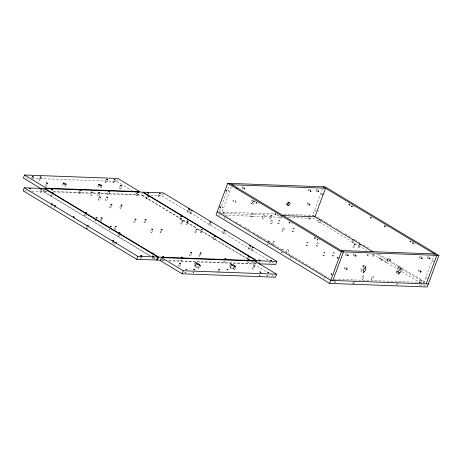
<?xml version="1.0" encoding="UTF-8"?>
<svg xmlns="http://www.w3.org/2000/svg" width="462" height="462" viewBox="0 0 462 462"><rect width="100%" height="100%" fill="white"/><g stroke="black" fill="none" stroke-linecap="round" stroke-linejoin="round"><path stroke-width="0.35" stroke-dasharray="2.31 1.73" d="M258.287 202.76L258.431 203.28L258.951 203.309M334.136 274.33L333.853 274.902M414.784 243.087L415.344 243.699M412.254 241.401L412.283 241.949M433.523 261.596C433.806 260.002 431.837 261.509 433.171 261.914M41.147 177.269C41.13 182.138 36.943 180.434 40.125 176.854M40.027 180.29L39.01 179.88M41.124 188.877C37.942 192.458 42.129 194.155 42.146 189.287M41.026 192.313L40.009 191.897M46.495 182.9L45.386 186.001L46.396 186.336L47.066 184.523M46.396 186.336L45.374 185.92M51.253 194.063C49.729 196.645 53.286 195.998 52.72 193.266M51.825 195.686L50.849 195.253M80.018 190.304C76.836 193.884 81.023 195.588 81.041 190.719M79.92 193.74L78.904 193.324M91.973 193.653C92.296 196.777 88.64 195.328 90.956 193.237M91.303 195.466L90.333 195.033M86.307 213.531C86.492 217.538 82.507 215.933 85.291 213.115M85.412 215.95L84.396 215.535M99.503 193.318C99.879 196.731 96.084 196.281 98.262 193.509M98.614 195.738L97.592 195.322M98.903 198.036C96.725 200.808 100.52 201.259 100.15 197.846M107.38 179.706C107.363 184.575 103.176 182.871 106.364 179.291M99.255 200.26L98.279 199.827M106.266 182.727L105.244 182.311M106.214 198.302C103.898 200.393 107.554 201.842 107.23 198.718M109.794 191.776C109.777 196.645 105.59 194.947 108.778 191.36M106.56 200.531L105.538 200.115M108.68 194.797L107.658 194.387M115.159 179.989C115.142 184.858 110.955 183.16 114.143 179.579M114.045 183.016L113.023 182.6M110.441 205.792C108.125 207.883 111.781 209.332 111.457 206.208M110.788 208.021L109.817 207.588M120.507 185.62C117.325 189.201 121.512 190.904 121.529 186.036M120.409 189.056L119.392 188.64M120.576 206.168C118.393 208.94 122.193 209.39 121.818 205.977M120.923 208.397L119.906 207.981M118.878 233.379C116.095 236.198 120.085 237.797 119.901 233.795M119.005 236.209L117.983 235.793M137.301 192.411C134.113 195.992 138.3 197.696 138.317 192.827M137.202 195.848L136.18 195.432M134.54 220.334C132.23 222.424 135.88 223.868 135.562 220.749M134.892 222.563L133.87 222.147M148.406 196.177C148.389 201.045 144.202 199.341 147.39 195.761M147.291 199.197L146.269 198.781M145.923 220.513C146.292 223.931 142.498 223.475 144.675 220.703M145.028 222.932L144.005 222.517M158.772 194.427C156.462 196.517 160.112 197.961 159.794 194.843M159.124 196.656L158.102 196.24M140.858 255.578L139.813 258.737M152.327 230.659C152.645 233.784 148.995 232.334 151.305 230.243M151.657 232.473L150.635 232.057M160.736 230.59C158.558 233.362 162.353 233.818 161.977 230.399M161.082 232.819L160.066 232.403M180.977 216.02C177.795 219.606 181.982 221.304 181.999 216.435M180.879 219.456L179.909 219.023M181.554 221.991C179.244 224.082 182.9 225.525 182.577 222.401M181.907 224.214L180.931 223.781M189.322 209.91C189.697 213.328 185.903 212.872 188.08 210.1M188.427 212.329L187.41 211.914M187.647 222.592C187.965 225.71 184.315 224.266 186.625 222.176M190.644 211.648C188.329 213.739 191.984 215.182 191.661 212.064M186.971 224.405L185.955 223.989M190.991 213.877L190.021 213.438M180.371 264.195C180.74 267.608 176.946 267.157 179.123 264.385M181.543 260.516L180.509 260.135L181.543 260.516L182.438 258.096M179.475 266.609L178.453 266.199M195.663 230.498C193.48 233.27 197.28 233.72 196.904 230.307M196.009 232.721L194.987 232.311M190.28 253.754C187.97 255.844 191.62 257.294 191.303 254.169M190.633 255.983L189.657 255.55M201.75 231.098C202.067 234.217 198.417 232.773 200.727 230.682M201.08 232.912L200.058 232.496M195.201 262.589C192.013 266.17 196.2 267.868 196.223 262.999M210.736 222.828C211.105 226.241 207.311 225.785 209.488 223.013M195.103 266.025L194.127 265.586M209.84 225.242L208.818 224.827M199.711 254.1C197.534 256.872 201.328 257.328 200.953 253.909M193.618 272.938C191.661 271.61 193.976 274.347 194.069 271.731M200.058 256.329L199.041 255.913M200.323 265.477C199.861 270.64 196.252 268.422 199.463 264.72M199.203 268.497L198.186 268.081M214.57 236.284C211.382 239.865 215.569 241.568 215.587 236.7M223.03 214.368C222.667 211.261 226.351 212.664 224.047 214.784M214.472 239.72L213.45 239.304M224.723 212.97L223.689 212.589M223.591 231.52C221.413 234.292 225.208 234.748 224.838 231.335M223.943 233.749L222.921 233.333M224.913 262.11L223.879 261.729L224.913 262.11L225.808 259.69M230.555 263.889C227.662 266.863 230.919 269.392 231.352 264.905M230.457 267.325L229.441 266.909M251.149 216.609C252.131 218.353 254.267 214.27 252.847 213.71C251.38 213.005 250.34 216.834 252.125 217.042M252.223 213.606L253.24 214.022M235.458 267.382C235.025 271.864 231.768 269.334 234.661 266.36M234.563 269.796L233.541 269.386M249.105 246.91C246.795 249.001 250.444 250.45 250.127 247.326M249.457 249.139L248.435 248.723M252.916 248.267C253.286 251.686 249.492 251.23 251.669 248.458M262.474 218.387C262.843 212.428 266.955 216.539 263.017 218.717C261.821 218.324 263.282 218.18 263.507 218.769M263.594 215.367L264.622 215.748M248.36 260.141C246.159 261.763 248.29 264.697 248.931 261.769M252.021 250.687L250.999 250.271M248.487 262.976L247.465 262.56M269.785 218.659C270.16 213.028 274.058 216.314 270.461 219.023C269.242 218.711 270.322 218.364 270.824 219.005M270.899 215.633L271.945 215.979M253.141 267.105C250.826 269.196 254.481 270.64 254.158 267.521M253.488 269.334L252.471 268.919M271.598 220.108C268.035 224.18 273.146 225.046 272.418 220.345C271.269 219.687 271.61 220.663 272.574 220.541M271.454 223.562L270.437 223.146M268.335 240.904L269.306 241.337L268.335 240.904L267.619 242.735M277.789 223.4C278.765 225.144 280.908 221.061 279.487 220.501C278.014 219.797 276.981 223.62 278.765 223.833M278.863 220.397L279.88 220.813M281.774 215.685C281.964 219.693 277.974 218.087 280.757 215.269M259.858 275.375C257.75 274.024 260.412 276.836 260.302 274.168M280.884 218.099L279.862 217.683M273.406 241.089L274.376 241.522L273.406 241.089L272.239 244.132M281.959 230.942C282.288 225.312 286.33 228.609 282.634 231.312C281.387 230.994 282.507 230.648 283.004 231.289M283.091 227.887L284.107 228.303M282.392 249.428L283.408 249.844L282.392 249.428L281.722 251.241M292.151 231.26C293.133 233.004 295.27 228.927 293.849 228.361C292.382 227.662 291.343 231.485 293.127 231.693M293.214 228.292L294.242 228.673M286.342 252.639C286.215 247.748 290.638 249.486 287.358 253.055M309.5 215.714C306.606 218.688 309.863 221.217 310.297 216.73M309.401 219.15L308.385 218.734M306.075 245.449C307.288 247.251 309.136 242.879 307.813 242.527C306.462 241.788 305.18 245.692 307.091 245.859M307.19 242.423L308.212 242.839M319.369 219.664C316.586 222.488 320.57 224.087 320.385 220.079M319.49 222.499L318.52 222.06M316.21 245.819C317.423 247.62 319.271 243.255 317.954 242.902C316.661 242.146 315.234 246.09 317.244 246.2M317.33 242.798L318.347 243.214M322.84 255.359C324.053 257.161 325.901 252.795 324.578 252.443C323.227 251.698 321.945 255.607 323.856 255.775M323.943 252.373L324.977 252.754M332.317 255.688C333.281 257.386 335.25 253.557 334.136 252.841C332.611 251.865 331.381 255.931 333.298 256.087M333.385 252.685L334.407 253.101M353.182 239.322C350.288 242.296 353.54 244.825 353.979 240.344M353.084 242.758L352.061 242.342M353.759 245.287C351.449 247.384 355.099 248.827 354.781 245.703M354.111 247.517L353.089 247.101M360.071 245.287C360.447 248.7 356.647 248.25 358.83 245.478M359.176 247.707L358.16 247.291M352.795 283.535L353.84 280.376M367.862 253.8C365.685 256.566 369.479 257.022 369.103 253.609M368.214 256.023L367.238 255.59M362.976 275.826C359.413 279.897 364.518 280.769 363.796 276.068C362.647 275.41 362.988 276.386 363.952 276.264M362.832 279.285L361.815 278.869M373.949 254.4C374.272 257.519 370.616 256.075 372.932 253.985M373.279 256.214L372.262 255.798M371.229 279.25C371.558 273.62 375.6 276.917 371.91 279.62C370.593 279.291 371.887 278.95 372.262 279.631M372.36 276.195L373.377 276.611M385.643 262.641C385.966 257.011 390.009 260.308 386.319 263.011C385.008 262.682 386.296 262.341 386.671 263.022M386.758 259.621L387.791 260.002M419.253 282.952C419.034 278.788 423.065 278.915 420.489 282.68M420.351 279.88L421.396 280.226M31.676 178.384L32.346 176.571M32.918 178.193L33.368 176.986M31.687 191.124L43.133 191.545L44.029 189.131M150.647 255.994L43.844 191.574L44.958 188.548M52.073 190.881L52.518 189.668M50.918 206.283L51.808 203.863M54.499 208.247L55.394 205.827M101.12 187.428L101.53 186.307M86.429 227.702L87.099 225.889M87.67 227.512L87.214 228.644M100.035 220.83L100.704 219.017M101.057 221.246L101.952 218.826M32.017 178.355L116.742 181.474L117.417 179.66M114.137 229.337L114.807 227.523M115.159 229.753L116.054 227.333M111.943 243.093L112.838 240.679M112.965 243.509L113.854 241.089M114.507 244.641L115.402 242.221M100.485 193.22L138.536 194.618L139.432 192.204M93.353 193.393L141.43 195.16L142.1 193.347M247.701 258.864L142.134 195.189L143.255 192.163M150.722 195.501L162.174 195.923L163.288 192.902M140.76 259.015L141.655 256.595M152.535 258.836L153.43 256.416M194.947 266.36L196.061 263.34M220.513 208.61L219.283 211.931L222.372 213.791M221.494 205.96L226.651 192.019M227.633 189.362L229.597 184.055M231.416 186.775L221.593 213.323L274.006 215.252M224.03 218.988L225.144 215.968M217.637 272.141L218.307 270.328M218.659 272.557L219.548 270.137M230.301 267.66L231.422 264.639M233.703 269.046A1.848 0.462 20.3 0 0 231.479 267.706A1.848 0.462 20.3 0 0 230.821 268.312A1.848 0.462 20.3 0 0 233.703 269.046L234.373 267.232M247.043 259.569L248.158 256.549M248.51 258.772L249.18 256.959M257.842 238.646L258.512 236.833M196.945 261.983L253.673 264.068L254.343 262.254M168.919 260.516L255.024 263.681L255.694 261.867M257.836 262.942L258.287 261.735M258.859 263.357L259.529 261.544M268.636 243.151L269.306 241.337M273.256 244.542L274.376 241.522M269.386 263.369L269.837 262.156M270.628 263.178L271.079 261.971M290.413 258.495L291.308 256.075M322.447 188.814L312.63 215.361L313.865 216.106M324.001 278.753L324.896 276.34M334.09 282.103L334.759 280.29M334.886 283.125L336.007 280.099M353.742 283.818L354.637 281.398M396.096 284.996L396.546 283.789M397.337 284.806L398.232 282.386M420.114 284.656L419.669 285.863L420.022 285.874M420.911 285.672L421.806 283.258M434.228 254.614L423.914 282.49L330.567 279.06M255.821 200.953L255.74 201.501M292.042 222.961L291.689 223.285L291.256 222.927M322.239 194.467L321.575 194.658L321.616 193.78L323.949 193.757M318.214 211.117L318.174 210.337M387.508 226.472L387.046 226.79L386.723 226.432M324.301 194.664L321.887 194.785M354.498 206.722L353.898 206.791M340.119 258.281L339.61 258.431M427.379 278.17C426.524 279.036 426.368 276.732 427.333 277.391M277.795 214.68L277.131 214.276M319.975 240.119L319.311 239.72M109.119 229.129L110.089 229.562L109.696 229.25M139.743 258.599L140.367 258.703M288.432 250.052L287.445 249.647M352.725 283.402L353.476 283.558M419.242 282.871L419.866 282.969M315.91 211.209L315.344 210.736L315.956 210.181M29.429 191.909L28.725 191.724M161.712 259.384L162.699 259.788L161.735 259.54M26.27 178.147L27.708 178.199M47.349 191.268L45.195 191.187L42.775 189.726M53.095 191.476L90.431 192.85M93.301 192.954L97.609 193.116M24.532 190.864L27.391 190.968M43.844 191.574L47.43 191.707M53.887 191.944L90.483 193.289M142.134 195.189L146.431 195.345M218.601 211.908L274.572 213.964M283.893 214.304L314.044 215.413M276.882 215.356L279.753 215.459M218.197 214.951L220.351 215.032M224.659 215.188L282.063 217.302M288.519 217.538L313.634 218.462L354.377 243.041M161.74 260.25L163.895 260.331M257.161 263.762L255.729 263.71L252.027 261.475M163.196 260.741L164.634 260.793M168.942 260.949L194.075 261.873M321.823 193.682L322.262 194.04M318.751 190.875C316.083 187.468 314.033 191.176 318.208 191.845M315.898 190.454L316.464 190.113L316.441 189.484M310.972 190.592C309.627 188.017 306.133 189.57 309.274 190.858M308.119 190.165L308.685 189.824L308.662 189.201M244.733 188.155C242.071 184.742 240.015 188.456 244.19 189.12M309.315 203.817C306.554 201.034 305.809 204.747 309.349 205.128M241.88 187.728L242.446 187.387L242.423 186.763M307.039 203.736L307.605 203.395L307.582 202.772M233.57 200.052C231.52 200.606 235.066 203.424 235.897 202.067C235.972 200.381 233.662 199.607 233.027 201.016M235.943 201.496L235.389 201.663L235.331 202.408M430.035 258.004C427.367 254.591 425.317 258.304 429.493 258.968M427.183 257.577L427.748 257.236L427.725 256.612M422.256 257.721C419.588 254.308 417.538 258.015 421.714 258.685M419.404 257.294L419.97 256.953L419.946 256.329M390.494 259.615C387.832 256.202 385.776 259.915 389.951 260.58M387.641 259.188L388.207 258.847L388.184 258.223M381.086 258.616C378.401 256.468 378.909 260.366 381.699 260.279M379.394 258.882L379.955 258.547L379.937 257.917M356.017 255.284C353.355 251.871 351.299 255.584 355.474 256.248M421.177 271.292C418.508 267.879 416.458 271.592 420.634 272.257M353.164 254.857L353.73 254.516L353.713 253.892M418.324 270.865L418.89 270.524L418.867 269.9M348.238 254.995C345.576 251.588 343.52 255.295 347.695 255.965M400.034 267.14C398.781 264.997 397.043 268.052 399.491 268.104M345.391 254.574L345.951 254.233L345.934 253.603M398.342 267.411L398.902 267.071L398.885 266.441M398.048 272.511C396.078 270.345 395.322 273.897 398.082 273.827M396.35 272.782L396.916 272.441L396.893 271.818M364.68 265.841C363.421 263.698 361.688 266.753 364.137 266.805M362.982 266.106L363.548 265.771L363.525 265.142M347.158 268.572C344.496 265.159 342.446 268.872 346.616 269.537M360.995 271.483C363.184 269.323 358.726 271.541 362.15 272.176M344.311 268.145L344.877 267.804L344.854 267.18M272.592 244.144L272.99 244.288M334.355 282.761L334.817 282.987M100.525 220.882L101.045 221.165M421.54 282.998L420.853 282.975M286.966 252.737L287.352 252.974M317.221 216.932L325.248 221.772M325.86 222.141L332.652 226.241M336.359 228.476L341.297 231.456M344.998 233.685L349.942 236.665M354.88 239.645L359.817 242.625M363.519 244.86L368.462 247.84M378.956 254.169L401.178 267.573M401.796 267.948L425.872 282.473M376.836 254.088L399.676 267.868M402.142 269.358L424.988 283.137M398.521 268L399.676 268.699M354.995 243.41L366.724 250.491M372.898 254.21L380.307 258.68M383.391 260.545L398.209 269.479M401.911 271.714L420.432 282.888M423.521 284.748L425.375 285.863M396.714 271.223L397.869 271.916M363.167 266.701L364.316 267.4M252.905 200.19A1.848 1.086 -58.9 0 0 251.022 201.328A1.848 1.086 -58.9 0 0 251.097 203.413L252.379 204.187M226.074 216.025L231.017 219.005M235.955 221.985L241.511 225.335M244.594 227.2L250.15 230.55M253.24 232.409L269.288 242.094M269.906 242.469L284.107 251.033M284.725 251.403L311.885 267.787M312.503 268.162L320.53 273.002M321.148 273.377L329.175 278.216M162.174 195.923L268.976 260.349M272.06 262.208L273.914 263.328M141.43 195.16L195.755 227.933M198.227 229.423L247.615 259.211M251.316 261.446L255.024 263.681M116.742 181.474L131.878 190.604M135.51 192.793L138.536 194.618M253.673 264.068L266.99 272.101M271.835 275.023L273.648 276.12M153.113 257.484L156.202 259.349M43.133 191.545L149.936 255.971M152.408 257.461L156.728 260.066M361.965 269.947A1.848 1.086 -58.9 0 1 360.938 268.844A1.848 1.086 -58.9 0 1 362.323 266.77A1.848 1.086 -58.9 0 1 363.594 267.51M362.653 269.531A1.848 1.086 -58.9 0 1 362.312 269.785M398.013 270.83A1.848 1.086 -58.9 0 1 396.298 270.541A1.848 1.086 -58.9 0 1 397.684 268.07A1.848 1.086 -58.9 0 1 398.914 269.219M100.225 186.579A1.848 0.462 20.3 0 1 100.699 187.508A1.848 0.462 20.3 0 1 97.95 186.492A1.848 0.462 20.3 0 1 98.897 186.088M65.24 185.481A1.848 0.462 20.3 0 1 65.234 186.203A1.848 0.462 20.3 0 1 62.676 185.256A1.848 0.462 20.3 0 1 63.127 184.702M63.542 184.788A1.848 0.462 20.3 0 1 63.987 184.921M254.464 202.622A1.848 1.086 -58.9 0 1 252.258 204.112A1.848 1.086 -58.9 0 1 252.887 201.357M286.452 204.712A1.848 1.086 -58.9 0 1 286.382 202.627A1.848 1.086 -58.9 0 1 288.265 201.49M252.98 202.281A1.848 1.086 -58.9 0 1 251.097 203.413M222.008 207.161C222.62 209.153 223.198 205.578 222.008 207.161M228.095 190.708C228.707 192.7 229.285 189.125 228.095 190.708M94.97 220.64L95.986 221.055L94.97 220.64M184.823 272.239L185.84 272.655L184.823 272.239M267.169 243.942L268.191 244.358L267.169 243.942M266.614 275.248L267.637 275.664L266.614 275.248M281.271 252.448L282.294 252.864L281.271 252.448M195.466 267.013A1.848 0.462 20.3 0 0 198.342 267.746A1.848 0.462 20.3 0 0 196.125 266.407A1.848 0.462 20.3 0 0 195.466 267.013"/><path stroke-width="0.69" d="M237.075 188.236L236.769 187.861M24.515 175.017L46.316 188.167L139.657 191.597L117.862 178.447L24.515 175.017L23.4 178.037L40.956 188.629M24.22 187.786L23.1 190.812L136.694 259.332L156.728 260.066L157.848 257.045L44.254 188.525L24.22 187.786L137.809 256.306L157.848 257.045M136.694 259.332L137.809 256.306M156.202 259.349L157.438 260.094L158.553 257.068L256.139 260.66L255.694 261.867M161.446 257.611L160.326 260.637L182.12 273.781L275.468 277.212L276.582 274.191L254.787 261.047L161.446 257.611L183.241 270.761L276.582 274.191M182.12 273.781L183.241 270.761M227.72 183.31L216.049 214.876L329.637 283.397L427.223 286.983L438.9 255.422L325.306 186.902L227.72 183.31L341.314 251.83L438.9 255.422M256.398 261.896L256.849 260.683L276.882 261.423L275.768 264.443L259.309 263.837M329.637 283.397L341.314 251.83M332.877 280.451L343.433 251.911L229.845 183.391M426.224 283.882L436.781 255.342L323.186 186.821M232.149 184.783L325.496 188.213L314.934 216.753L282.623 215.569M341.129 250.52L434.471 253.95M157.438 260.094L161.024 260.227M428.343 283.963L330.757 280.37L217.163 211.85M353.713 239.686L353.338 239.518M319.987 219.375L319.658 219.196M86.602 228.621L86.273 228.442M314.483 216.482L373.129 251.859M276.882 261.423L163.288 192.902L143.255 192.163L256.849 260.683M256.139 260.66L142.55 192.14L44.958 188.548L158.553 257.068M288.692 202.298A1.848 1.086 -58.9 0 1 287.064 204.735M219.883 207.08C220.501 209.078 221.079 205.503 219.883 207.08M225.97 190.627C226.588 192.625 227.165 189.05 225.97 190.627M253.603 201.137C254.221 203.13 254.799 199.555 253.603 201.137M256.167 202.685C256.785 204.678 257.363 201.103 256.167 202.685M275.017 214.05C275.629 216.049 276.207 212.474 275.017 214.05M289.12 222.563C289.732 224.555 290.309 220.98 289.12 222.563M314.634 237.947C315.246 239.945 315.823 236.371 314.634 237.947M317.198 239.495C317.81 241.493 318.387 237.913 317.198 239.495M331.167 274.209C331.785 276.207 332.363 272.626 331.167 274.209M337.254 257.756C337.872 259.754 338.45 256.179 337.254 257.756M349.07 204.649C349.688 206.641 350.265 203.066 349.07 204.649M351.634 206.196C352.252 208.189 352.829 204.614 351.634 206.196M370.478 217.562C371.096 219.56 371.673 215.979 370.478 217.562M384.58 226.068C385.198 228.066 385.776 224.492 384.58 226.068M410.094 241.459C410.712 243.457 411.29 239.876 410.094 241.459M412.658 243.006C413.276 244.999 413.854 241.424 412.658 243.006M244.075 188.756C244.779 190.055 245.062 186.896 244.075 188.756M309.228 204.764C309.933 206.069 310.221 202.91 309.228 204.764M310.308 191.193C311.013 192.492 311.296 189.333 310.308 191.193M318.087 191.476C318.792 192.781 319.075 189.622 318.087 191.476M346.5 269.173C347.205 270.472 347.488 267.313 346.5 269.173M347.58 255.596C348.284 256.901 348.567 253.742 347.58 255.596M355.359 255.884C356.063 257.184 356.346 254.025 355.359 255.884M363.184 272.505C363.889 273.81 364.172 270.651 363.184 272.505M365.171 267.134C365.875 268.439 366.158 265.28 365.171 267.134M381.583 259.91C382.288 261.215 382.571 258.056 381.583 259.91M389.83 260.216C390.534 261.515 390.823 258.356 389.83 260.216M398.544 273.81C399.249 275.109 399.532 271.951 398.544 273.81M400.531 268.434C401.235 269.739 401.518 266.58 400.531 268.434M420.512 271.893C421.217 273.192 421.506 270.033 420.512 271.893M421.592 258.322C422.297 259.621 422.58 256.462 421.592 258.322M429.371 258.605C430.076 259.91 430.359 256.751 429.371 258.605M32.346 176.571L33.368 176.986L32.346 176.571M29.574 188.45L30.596 188.866L29.574 188.45M40.125 176.854L41.147 177.269L40.125 176.854M41.124 188.877L42.146 189.287L41.176 188.854M46.495 182.9L47.511 183.316L46.495 182.9M51.496 189.258L52.518 189.668L51.496 189.258M51.923 192.25L52.939 192.666L51.923 192.25M51.808 203.863L52.83 204.279L51.859 203.846M54.372 205.411L55.394 205.827L54.372 205.411M80.018 190.304L81.041 190.719L80.018 190.304M73.221 216.782L74.243 217.192L73.221 216.782M91.401 192.03L92.423 192.446L91.401 192.03M85.51 212.508L86.533 212.924L85.557 212.491M98.712 192.302L99.728 192.712L98.712 192.302M87.324 225.289L88.346 225.704L87.37 225.265M99.353 196.824L100.37 197.239L99.353 196.824M106.364 179.291L107.38 179.706L106.364 179.291M96.084 217.619L97.107 218.035L96.084 217.619M106.658 197.095L107.681 197.511L106.705 197.072M108.778 191.36L109.794 191.776L108.778 191.36M114.143 179.579L115.159 179.989L114.143 179.579M101.155 217.804L102.171 218.22L101.155 217.804M110.886 204.585L111.908 205.001L110.886 204.585M120.507 185.62L121.529 186.036L120.507 185.62M110.187 226.126L111.209 226.542L110.187 226.126M121.021 204.955L122.043 205.371L121.021 204.955M115.257 226.316L116.274 226.727L115.304 226.293M112.838 240.679L113.854 241.089L112.838 240.679M115.402 242.221L116.424 242.637L115.448 242.203M119.104 232.773L120.12 233.189L119.104 232.773M137.301 192.411L138.317 192.827L137.301 192.411M134.991 219.121L136.007 219.537L134.991 219.121M147.673 192.793L148.689 193.208L147.673 192.793M147.39 195.761L148.406 196.177L147.436 195.738M145.126 219.496L146.142 219.912L145.126 219.496M159.223 193.214L160.239 193.63L159.223 193.214M140.858 255.578L141.88 255.994L140.858 255.578M151.755 229.037L152.772 229.452L151.755 229.037M152.691 253.037L153.713 253.453L152.691 253.037M161.18 229.383L162.202 229.799L161.18 229.383M152.408 256L153.43 256.416L152.408 256M162.78 256.381L163.802 256.797L162.78 256.381M180.977 216.02L181.999 216.435L180.977 216.02M182.005 220.778L183.021 221.194L182.005 220.778M188.525 208.893L189.547 209.309L188.525 208.893M187.07 220.969L188.092 221.379L187.07 220.969M191.089 210.441L192.111 210.851L191.089 210.441M181.641 257.08L182.657 257.49L181.641 257.08M179.574 263.173L180.59 263.588L179.574 263.173M196.107 229.285L197.13 229.701L196.154 229.268M190.731 252.547L191.747 252.962L190.731 252.547M185.938 269.219L186.96 269.635L185.99 269.196M201.172 229.475L202.194 229.885L201.224 229.452M195.201 262.589L196.223 262.999L195.201 262.589M209.939 221.806L210.955 222.222L209.939 221.806M193.717 269.502L194.739 269.918L193.769 269.485M200.156 252.893L201.178 253.309L200.202 252.87M199.301 265.061L200.323 265.477L199.301 265.061M214.57 236.284L215.587 236.7L214.57 236.284M224.041 230.313L225.058 230.729L224.087 230.295M218.757 269.115L219.773 269.531L218.757 269.115M225.011 258.674L226.034 259.09L225.011 258.674M227.004 269.421L228.026 269.837L227.05 269.398M230.555 263.889L231.578 264.304L230.555 263.889M234.661 266.36L235.678 266.776L234.708 266.343M249.555 245.703L250.571 246.119L249.555 245.703M248.158 256.549L249.18 256.959L248.204 256.526M252.119 247.251L253.136 247.667L252.165 247.228M248.585 259.54L249.601 259.956L248.631 259.517M253.586 265.898L254.608 266.308L253.586 265.898M258.957 259.921L259.973 260.337L258.957 259.921M259.956 271.939L260.972 272.355L259.956 271.939M270.507 260.343L271.523 260.759L270.507 260.343M267.735 272.228L268.751 272.638L267.735 272.228M354.21 244.08L355.226 244.496L354.256 244.063M359.274 244.265L360.296 244.681L359.274 244.265M196.581 263.987A1.848 0.462 20.3 0 0 199.463 264.72A1.848 0.462 20.3 0 0 197.239 263.386A1.848 0.462 20.3 0 0 196.581 263.987M231.941 265.286A1.848 0.462 20.3 0 0 234.817 266.025A1.848 0.462 20.3 0 0 232.6 264.686A1.848 0.462 20.3 0 0 231.941 265.286M364.622 271.177A1.848 1.086 -58.9 0 0 365.696 268.272A1.848 1.086 -58.9 0 0 363.392 269.658A1.848 1.086 -58.9 0 0 364.622 271.177M399.977 272.482A1.848 1.086 -58.9 0 0 401.051 269.571A1.848 1.086 -58.9 0 0 398.746 270.963A1.848 1.086 -58.9 0 0 399.977 272.482M63.502 183.714A1.848 0.462 20.3 0 0 66.384 184.448A1.848 0.462 20.3 0 0 64.16 183.108A1.848 0.462 20.3 0 0 63.502 183.714M98.862 185.014A1.848 0.462 20.3 0 0 101.738 185.747A1.848 0.462 20.3 0 0 99.521 184.407A1.848 0.462 20.3 0 0 98.862 185.014M288.692 205.353A1.848 1.086 -58.9 0 0 289.766 202.443A1.848 1.086 -58.9 0 0 287.462 203.834A1.848 1.086 -58.9 0 0 288.692 205.353"/></g></svg>
